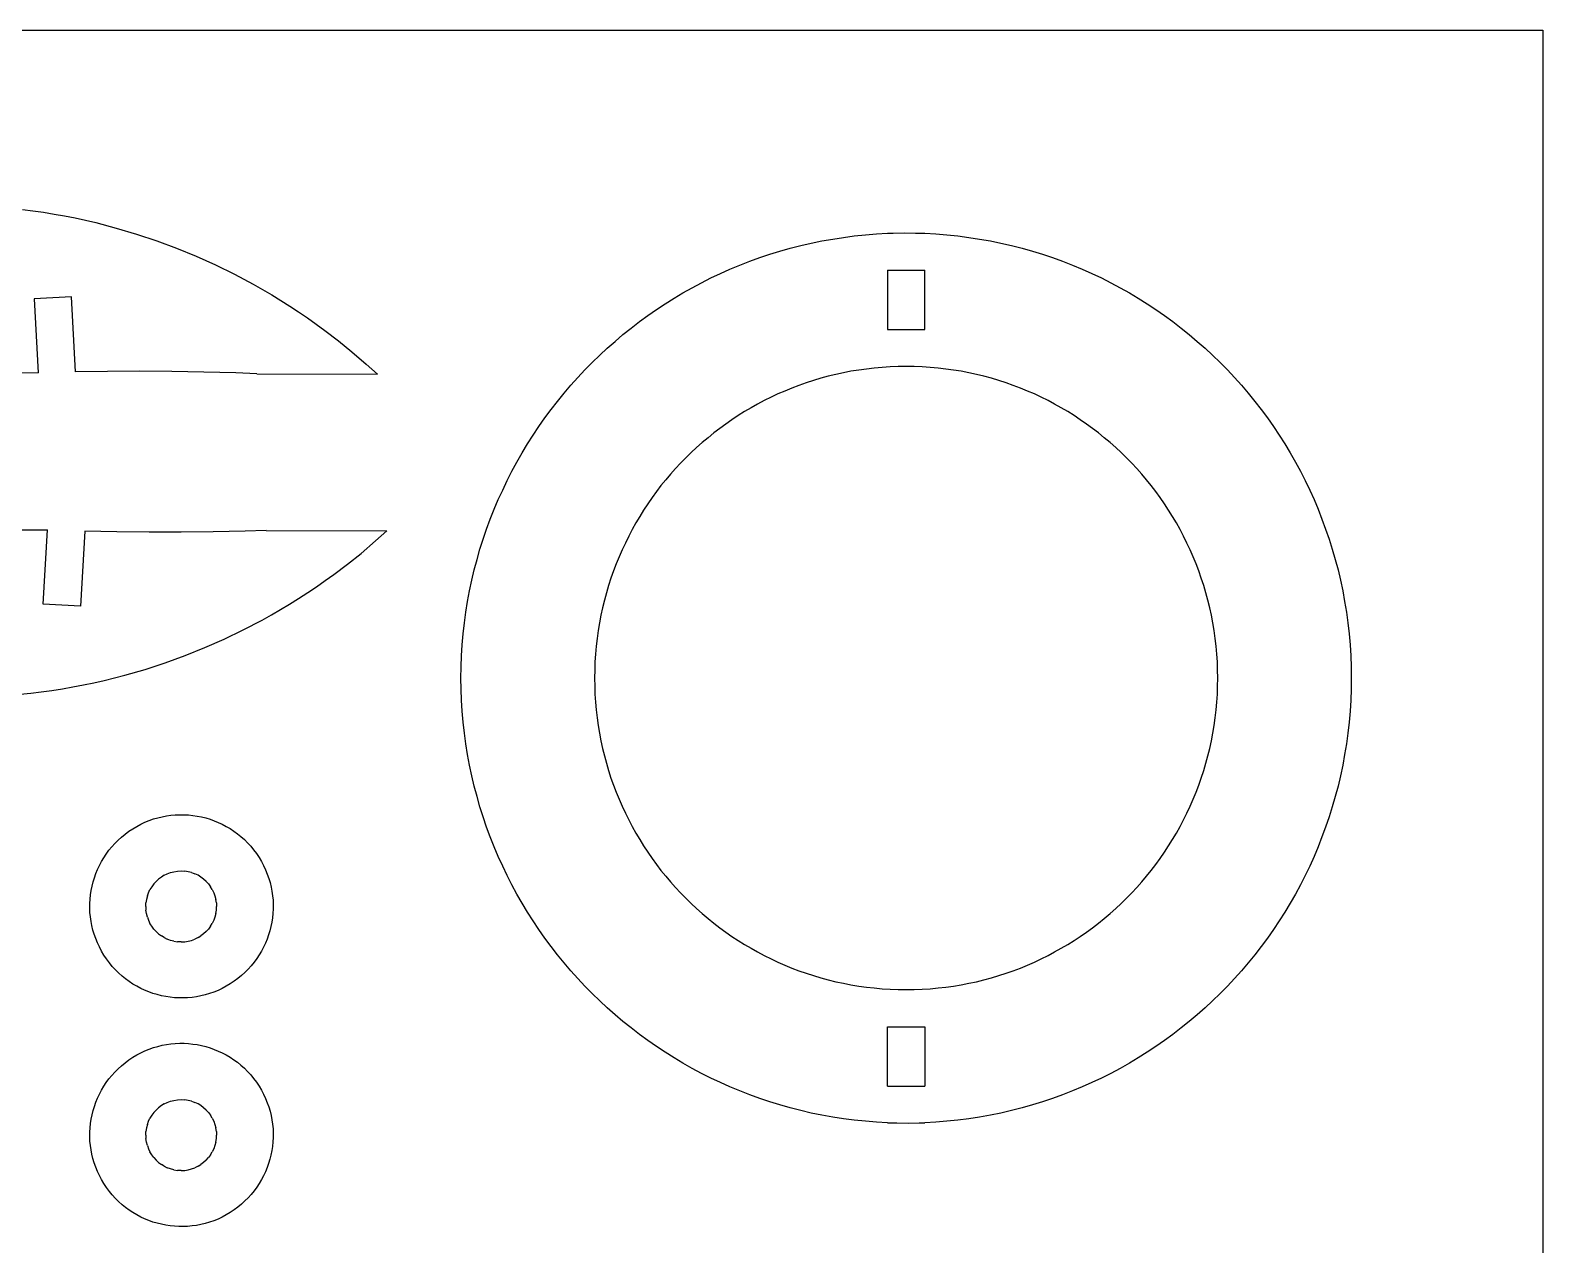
# Model space of a CAD drawing. Extents: x -322 to 322, y -250 to 250.
# Drawn here: x 195.1 to 322.5, y 147.2 to 249.5 of the extents above; entities that cross this region are included whole.
import ezdxf

# ---------------------------------------------------------------- set-up
doc = ezdxf.new("R2010")
doc.units = 0
doc.header["$MEASUREMENT"] = 0
doc.layers.get('0').update_dxf_attribs({"linetype": 'CONTINUOUS'})

msp = doc.modelspace()

# ---------------------------------------------------------------- linework, layer by layer
for p, q in [((-322.5, 249.5), (322.5, 249.5)), ((322.5, 249.5), (322.5, -249.5)), ((194.48, 234.41), (195.37, 234.3)), ((195.37, 234.3), (196.26, 234.17)), ((196.26, 234.17), (197.15, 234.02)), ((197.15, 234.02), (198.03, 233.86)), ((198.03, 233.86), (198.91, 233.69)), ((198.91, 233.69), (199.78, 233.5)), ((199.78, 233.5), (200.65, 233.3)), ((200.65, 233.3), (202.38, 232.84)), ((202.38, 232.84), (204.09, 232.34)), ((204.09, 232.34), (205.79, 231.77)), ((261.8, 231.76), (262.71, 231.92)), ((262.71, 231.92), (263.62, 232.06)), ((263.62, 232.06), (264.53, 232.18)), ((264.53, 232.18), (265.46, 232.27)), ((265.46, 232.27), (266.39, 232.35)), ((266.39, 232.35), (267.33, 232.4)), ((267.33, 232.4), (267.79, 232.41)), ((267.79, 232.41), (268.73, 232.43)), ((268.73, 232.43), (269.67, 232.41)), ((269.67, 232.41), (270.46, 232.4)), ((270.46, 232.4), (271.4, 232.35)), ((271.4, 232.35), (272.33, 232.27)), ((272.33, 232.27), (273.26, 232.18)), ((273.26, 232.18), (274.17, 232.06)), ((274.17, 232.06), (275.08, 231.92)), ((275.08, 231.92), (275.99, 231.76)), ((205.79, 231.77), (207.46, 231.15)), ((207.46, 231.15), (209.11, 230.47)), ((256.56, 230.35), (257.41, 230.64)), ((257.41, 230.64), (258.27, 230.9)), ((258.27, 230.9), (259.14, 231.15)), ((259.14, 231.15), (260.02, 231.37)), ((260.02, 231.37), (260.91, 231.57)), ((260.91, 231.57), (261.8, 231.76)), ((275.99, 231.76), (276.88, 231.57)), ((276.88, 231.57), (277.77, 231.37)), ((277.77, 231.37), (278.65, 231.15)), ((278.65, 231.15), (279.52, 230.9)), ((279.52, 230.9), (280.38, 230.64)), ((280.38, 230.64), (281.23, 230.35)), ((209.11, 230.47), (210.74, 229.74)), ((210.74, 229.74), (212.34, 228.95)), ((253.25, 229.02), (254.06, 229.38)), ((254.06, 229.38), (254.88, 229.72)), ((254.88, 229.72), (255.72, 230.05)), ((255.72, 230.05), (256.56, 230.35)), ((267.33, 229.3), (270.46, 229.3)), ((267.33, 229.3), (267.33, 224.31)), ((270.46, 224.31), (270.46, 229.3)), ((281.23, 230.35), (282.07, 230.05)), ((282.07, 230.05), (282.91, 229.72)), ((282.91, 229.72), (283.73, 229.38)), ((283.73, 229.38), (284.54, 229.02)), ((212.34, 228.95), (213.92, 228.11)), ((213.92, 228.11), (214.7, 227.67)), ((250.87, 227.82), (251.65, 228.24)), ((251.65, 228.24), (252.45, 228.64)), ((252.45, 228.64), (253.25, 229.02)), ((284.54, 229.02), (285.34, 228.64)), ((285.34, 228.64), (286.14, 228.24)), ((286.14, 228.24), (286.92, 227.82)), ((198.62, 227.06), (195.48, 226.89)), ((195.48, 226.89), (195.81, 220.66)), ((198.94, 220.74), (198.62, 227.06)), ((214.7, 227.67), (215.47, 227.22)), ((215.47, 227.22), (216.23, 226.75)), ((216.23, 226.75), (216.99, 226.27)), ((248.6, 226.46), (249.35, 226.93)), ((249.35, 226.93), (250.1, 227.39)), ((250.1, 227.39), (250.87, 227.82)), ((286.92, 227.82), (287.69, 227.39)), ((287.69, 227.39), (288.44, 226.93)), ((288.44, 226.93), (289.19, 226.46)), ((216.99, 226.27), (217.74, 225.78)), ((217.74, 225.78), (218.48, 225.27)), ((246.43, 224.96), (247.14, 225.48)), ((247.14, 225.48), (247.87, 225.98)), ((247.87, 225.98), (248.6, 226.46)), ((289.19, 226.46), (289.93, 225.98)), ((289.93, 225.98), (290.65, 225.48)), ((290.65, 225.48), (291.36, 224.96)), ((218.48, 225.27), (219.21, 224.76)), ((219.21, 224.76), (219.94, 224.22)), ((219.94, 224.22), (221.09, 223.35)), ((245.05, 223.87), (245.74, 224.42)), ((245.74, 224.42), (246.43, 224.96)), ((267.33, 224.31), (270.46, 224.31)), ((291.36, 224.96), (292.05, 224.42)), ((292.05, 224.42), (292.74, 223.87)), ((221.09, 223.35), (222.21, 222.43)), ((243.73, 222.72), (244.38, 223.3)), ((244.38, 223.3), (245.05, 223.87)), ((292.74, 223.87), (293.41, 223.3)), ((293.41, 223.3), (294.06, 222.72)), ((222.21, 222.43), (223.42, 221.39)), ((242.46, 221.52), (243.09, 222.13)), ((243.09, 222.13), (243.73, 222.72)), ((294.06, 222.72), (294.7, 222.13)), ((294.7, 222.13), (295.33, 221.52)), ((181.34, 220.72), (195.81, 220.66)), ((201.64, 220.77), (198.94, 220.74)), ((204.35, 220.78), (201.64, 220.77)), ((207.05, 220.76), (204.35, 220.78)), ((209.75, 220.72), (207.05, 220.76)), ((212.45, 220.64), (209.75, 220.72)), ((214.22, 220.57), (212.45, 220.64)), ((214.22, 220.57), (224.37, 220.53)), ((223.42, 221.39), (224.37, 220.53)), ((241.24, 220.25), (241.84, 220.89)), ((241.84, 220.89), (242.46, 221.52)), ((262.34, 220.36), (261.71, 220.19)), ((262.97, 220.51), (262.34, 220.36)), ((263.61, 220.65), (262.97, 220.51)), ((264.25, 220.78), (263.61, 220.65)), ((264.9, 220.88), (264.25, 220.78)), ((265.55, 220.97), (264.9, 220.88)), ((266.21, 221.05), (265.55, 220.97)), ((266.88, 221.11), (266.21, 221.05)), ((267.55, 221.15), (266.88, 221.11)), ((268.22, 221.18), (267.55, 221.15)), ((268.9, 221.19), (268.22, 221.18)), ((269.57, 221.18), (268.9, 221.19)), ((270.25, 221.15), (269.57, 221.18)), ((270.91, 221.11), (270.25, 221.15)), ((271.58, 221.05), (270.91, 221.11)), ((272.24, 220.97), (271.58, 221.05)), ((272.89, 220.88), (272.24, 220.97)), ((273.54, 220.78), (272.89, 220.88)), ((274.18, 220.65), (273.54, 220.78)), ((274.82, 220.51), (274.18, 220.65)), ((275.45, 220.36), (274.82, 220.51)), ((276.08, 220.19), (275.45, 220.36)), ((295.33, 221.52), (295.95, 220.89)), ((295.95, 220.89), (296.55, 220.25)), ((240.09, 218.93), (240.66, 219.6)), ((240.66, 219.6), (241.24, 220.25)), ((258.68, 219.12), (258.1, 218.87)), ((259.28, 219.37), (258.68, 219.12)), ((259.87, 219.59), (259.28, 219.37)), ((260.48, 219.81), (259.87, 219.59)), ((261.09, 220.01), (260.48, 219.81)), ((261.71, 220.19), (261.09, 220.01)), ((276.7, 220.01), (276.08, 220.19)), ((277.31, 219.81), (276.7, 220.01)), ((277.92, 219.59), (277.31, 219.81)), ((278.52, 219.37), (277.92, 219.59)), ((279.11, 219.12), (278.52, 219.37)), ((279.69, 218.87), (279.11, 219.12)), ((296.55, 220.25), (297.13, 219.6)), ((297.13, 219.6), (297.7, 218.93)), ((239, 217.56), (239.54, 218.25)), ((239.54, 218.25), (240.09, 218.93)), ((256.39, 218.02), (255.84, 217.71)), ((256.95, 218.31), (256.39, 218.02)), ((257.52, 218.6), (256.95, 218.31)), ((258.1, 218.87), (257.52, 218.6)), ((280.27, 218.6), (279.69, 218.87)), ((280.84, 218.31), (280.27, 218.6)), ((281.4, 218.02), (280.84, 218.31)), ((281.95, 217.71), (281.4, 218.02)), ((297.7, 218.93), (298.25, 218.25)), ((298.25, 218.25), (298.79, 217.56)), ((237.97, 216.13), (238.48, 216.85)), ((238.48, 216.85), (239, 217.56)), ((254.23, 216.7), (253.71, 216.34)), ((254.75, 217.05), (254.23, 216.7)), ((255.29, 217.39), (254.75, 217.05)), ((255.84, 217.71), (255.29, 217.39)), ((282.5, 217.39), (281.95, 217.71)), ((283.04, 217.05), (282.5, 217.39)), ((283.56, 216.7), (283.04, 217.05)), ((284.08, 216.34), (283.56, 216.7)), ((298.79, 217.56), (299.31, 216.85)), ((299.31, 216.85), (299.82, 216.13)), ((237.01, 214.66), (237.49, 215.4)), ((237.49, 215.4), (237.97, 216.13)), ((252.7, 215.59), (252.21, 215.19)), ((253.2, 215.97), (252.7, 215.59)), ((253.71, 216.34), (253.2, 215.97)), ((284.59, 215.97), (284.08, 216.34)), ((285.09, 215.59), (284.59, 215.97)), ((285.58, 215.19), (285.09, 215.59)), ((299.82, 216.13), (300.31, 215.4)), ((300.31, 215.4), (300.78, 214.66)), ((236.56, 213.91), (237.01, 214.66)), ((251.25, 214.37), (250.79, 213.94)), ((251.73, 214.79), (251.25, 214.37)), ((252.21, 215.19), (251.73, 214.79)), ((286.06, 214.79), (285.58, 215.19)), ((286.54, 214.37), (286.06, 214.79)), ((287, 213.94), (286.54, 214.37)), ((300.78, 214.66), (301.23, 213.91)), ((235.7, 212.37), (236.12, 213.14)), ((236.12, 213.14), (236.56, 213.91)), ((249.9, 213.05), (249.47, 212.59)), ((250.34, 213.5), (249.9, 213.05)), ((250.79, 213.94), (250.34, 213.5)), ((287.45, 213.5), (287, 213.94)), ((287.89, 213.05), (287.45, 213.5)), ((288.32, 212.59), (287.89, 213.05)), ((301.23, 213.91), (301.67, 213.14)), ((301.67, 213.14), (302.09, 212.37)), ((234.92, 210.78), (235.3, 211.58)), ((235.3, 211.58), (235.7, 212.37)), ((248.65, 211.64), (248.25, 211.15)), ((249.06, 212.12), (248.65, 211.64)), ((249.47, 212.59), (249.06, 212.12)), ((288.73, 212.12), (288.32, 212.59)), ((289.14, 211.64), (288.73, 212.12)), ((289.54, 211.15), (289.14, 211.64)), ((302.09, 212.37), (302.49, 211.58)), ((302.49, 211.58), (302.88, 210.78)), ((234.55, 209.97), (234.92, 210.78)), ((247.87, 210.65), (247.5, 210.14)), ((248.25, 211.15), (247.87, 210.65)), ((289.92, 210.65), (289.54, 211.15)), ((290.29, 210.14), (289.92, 210.65)), ((302.88, 210.78), (303.24, 209.97)), ((233.88, 208.33), (234.2, 209.16)), ((234.2, 209.16), (234.55, 209.97)), ((246.79, 209.09), (246.46, 208.55)), ((247.14, 209.62), (246.79, 209.09)), ((247.5, 210.14), (247.14, 209.62)), ((290.65, 209.62), (290.29, 210.14)), ((291, 209.09), (290.65, 209.62)), ((291.33, 208.55), (291, 209.09)), ((303.24, 209.97), (303.59, 209.16)), ((303.59, 209.16), (303.91, 208.33)), ((233.57, 207.49), (233.88, 208.33)), ((246.13, 208.01), (245.83, 207.45)), ((246.46, 208.55), (246.13, 208.01)), ((291.66, 208.01), (291.33, 208.55)), ((291.96, 207.45), (291.66, 208.01)), ((303.91, 208.33), (304.22, 207.49)), ((182.13, 207.46), (196.6, 207.42)), ((196.24, 201.18), (196.6, 207.42)), ((199.74, 207.32), (199.37, 201)), ((202.44, 207.26), (199.74, 207.32)), ((205.14, 207.23), (202.44, 207.26)), ((207.84, 207.23), (205.14, 207.23)), ((210.54, 207.26), (207.84, 207.23)), ((213.24, 207.32), (210.54, 207.26)), ((215.01, 207.37), (213.24, 207.32)), ((215.01, 207.37), (225.16, 207.35)), ((222.99, 205.45), (224.21, 206.49)), ((224.21, 206.49), (225.16, 207.35)), ((233.01, 205.79), (233.28, 206.65)), ((233.28, 206.65), (233.57, 207.49)), ((245.53, 206.89), (245.25, 206.32)), ((245.83, 207.45), (245.53, 206.89)), ((292.26, 206.89), (291.96, 207.45)), ((292.54, 206.32), (292.26, 206.89)), ((304.22, 207.49), (304.51, 206.65)), ((304.51, 206.65), (304.78, 205.79)), ((221.86, 204.55), (222.99, 205.45)), ((232.76, 204.93), (233.01, 205.79)), ((244.72, 205.16), (244.48, 204.57)), ((244.98, 205.75), (244.72, 205.16)), ((245.25, 206.32), (244.98, 205.75)), ((292.81, 205.75), (292.54, 206.32)), ((293.07, 205.16), (292.81, 205.75)), ((293.31, 204.57), (293.07, 205.16)), ((304.78, 205.79), (305.03, 204.93)), ((220.71, 203.68), (221.86, 204.55)), ((232.32, 203.18), (232.53, 204.06)), ((232.53, 204.06), (232.76, 204.93)), ((244.25, 203.97), (244.04, 203.36)), ((244.48, 204.57), (244.25, 203.97)), ((293.54, 203.97), (293.31, 204.57)), ((293.75, 203.36), (293.54, 203.97)), ((305.03, 204.93), (305.26, 204.06)), ((305.26, 204.06), (305.47, 203.18)), ((218.5, 202.14), (219.24, 202.64)), ((219.24, 202.64), (219.98, 203.15)), ((219.98, 203.15), (220.71, 203.68)), ((232.13, 202.29), (232.32, 203.18)), ((243.84, 202.75), (243.65, 202.13)), ((244.04, 203.36), (243.84, 202.75)), ((293.95, 202.75), (293.75, 203.36)), ((294.14, 202.13), (293.95, 202.75)), ((305.47, 203.18), (305.66, 202.29)), ((216.98, 201.18), (217.74, 201.65)), ((217.74, 201.65), (218.5, 202.14)), ((231.82, 200.49), (231.97, 201.4)), ((231.97, 201.4), (232.13, 202.29)), ((243.48, 201.51), (243.33, 200.87)), ((243.65, 202.13), (243.48, 201.51)), ((294.31, 201.51), (294.14, 202.13)), ((294.46, 200.87), (294.31, 201.51)), ((305.66, 202.29), (305.82, 201.4)), ((305.82, 201.4), (305.97, 200.49)), ((199.37, 201), (196.24, 201.18)), ((214.66, 199.83), (215.44, 200.27)), ((215.44, 200.27), (216.22, 200.72)), ((216.22, 200.72), (216.98, 201.18)), ((231.7, 199.59), (231.82, 200.49)), ((243.19, 200.24), (243.07, 199.59)), ((243.33, 200.87), (243.19, 200.24)), ((294.6, 200.24), (294.46, 200.87)), ((294.72, 199.59), (294.6, 200.24)), ((305.97, 200.49), (306.09, 199.59)), ((211.47, 198.23), (213.08, 199)), ((213.08, 199), (214.66, 199.83)), ((231.6, 198.67), (231.7, 199.59)), ((242.96, 198.94), (242.87, 198.29)), ((243.07, 199.59), (242.96, 198.94)), ((294.83, 198.94), (294.72, 199.59)), ((294.92, 198.29), (294.83, 198.94)), ((306.09, 199.59), (306.19, 198.67)), ((208.18, 196.84), (209.84, 197.51)), ((209.84, 197.51), (211.47, 198.23)), ((231.46, 196.82), (231.52, 197.75)), ((231.52, 197.75), (231.6, 198.67)), ((242.79, 197.63), (242.74, 196.97)), ((242.87, 198.29), (242.79, 197.63)), ((295, 197.63), (294.92, 198.29)), ((295.06, 196.97), (295, 197.63)), ((306.19, 198.67), (306.27, 197.75)), ((306.27, 197.75), (306.33, 196.82)), ((204.81, 195.68), (206.5, 196.23)), ((206.5, 196.23), (208.18, 196.84)), ((231.43, 195.89), (231.46, 196.82)), ((242.69, 196.3), (242.67, 195.63)), ((242.74, 196.97), (242.69, 196.3)), ((295.1, 196.3), (295.06, 196.97)), ((295.12, 195.63), (295.1, 196.3)), ((306.33, 196.82), (306.36, 195.89)), ((201.36, 194.75), (203.09, 195.19)), ((203.09, 195.19), (204.81, 195.68)), ((231.41, 194.95), (231.43, 195.89)), ((231.43, 194.01), (231.41, 194.95)), ((242.67, 195.63), (242.66, 194.95)), ((242.66, 194.95), (242.67, 194.27)), ((295.13, 194.95), (295.12, 195.63)), ((295.12, 194.27), (295.13, 194.95)), ((306.36, 195.89), (306.38, 194.95)), ((306.38, 194.95), (306.36, 194.01)), ((194.28, 193.58), (195.18, 193.67)), ((195.18, 193.67), (196.07, 193.78)), ((196.07, 193.78), (196.96, 193.9)), ((196.96, 193.9), (197.85, 194.04)), ((197.85, 194.04), (198.73, 194.2)), ((198.73, 194.2), (199.61, 194.37)), ((199.61, 194.37), (200.49, 194.55)), ((200.49, 194.55), (201.36, 194.75)), ((231.46, 193.08), (231.43, 194.01)), ((242.67, 194.27), (242.69, 193.6)), ((242.69, 193.6), (242.74, 192.93)), ((295.06, 192.93), (295.1, 193.6)), ((295.1, 193.6), (295.12, 194.27)), ((306.36, 194.01), (306.33, 193.08)), ((231.52, 192.15), (231.46, 193.08)), ((242.74, 192.93), (242.79, 192.27)), ((295, 192.27), (295.06, 192.93)), ((306.33, 193.08), (306.27, 192.15)), ((231.6, 191.23), (231.52, 192.15)), ((231.7, 190.31), (231.6, 191.23)), ((242.79, 192.27), (242.87, 191.61)), ((242.87, 191.61), (242.96, 190.95)), ((294.83, 190.95), (294.92, 191.61)), ((294.92, 191.61), (295, 192.27)), ((306.19, 191.23), (306.09, 190.31)), ((306.27, 192.15), (306.19, 191.23)), ((231.82, 189.4), (231.7, 190.31)), ((242.96, 190.95), (243.07, 190.3)), ((243.07, 190.3), (243.19, 189.66)), ((294.6, 189.66), (294.72, 190.3)), ((294.72, 190.3), (294.83, 190.95)), ((306.09, 190.31), (305.97, 189.4)), ((231.97, 188.5), (231.82, 189.4)), ((232.13, 187.61), (231.97, 188.5)), ((243.19, 189.66), (243.33, 189.02)), ((243.33, 189.02), (243.48, 188.39)), ((294.31, 188.39), (294.46, 189.02)), ((294.46, 189.02), (294.6, 189.66)), ((305.82, 188.5), (305.66, 187.61)), ((305.97, 189.4), (305.82, 188.5)), ((232.32, 186.72), (232.13, 187.61)), ((243.48, 188.39), (243.65, 187.77)), ((243.65, 187.77), (243.84, 187.15)), ((293.95, 187.15), (294.14, 187.77)), ((294.14, 187.77), (294.31, 188.39)), ((305.66, 187.61), (305.47, 186.72)), ((232.53, 185.84), (232.32, 186.72)), ((243.84, 187.15), (244.04, 186.53)), ((244.04, 186.53), (244.25, 185.93)), ((293.54, 185.93), (293.75, 186.53)), ((293.75, 186.53), (293.95, 187.15)), ((305.47, 186.72), (305.26, 185.84)), ((232.76, 184.97), (232.53, 185.84)), ((233.01, 184.1), (232.76, 184.97)), ((244.25, 185.93), (244.48, 185.33)), ((244.48, 185.33), (244.72, 184.74)), ((244.72, 184.74), (244.98, 184.15)), ((292.81, 184.15), (293.07, 184.74)), ((293.07, 184.74), (293.31, 185.33)), ((293.31, 185.33), (293.54, 185.93)), ((305.03, 184.97), (304.78, 184.1)), ((305.26, 185.84), (305.03, 184.97)), ((206.98, 183.39), (207.35, 183.43)), ((207.35, 183.43), (207.73, 183.44)), ((207.73, 183.44), (208.1, 183.44)), ((208.1, 183.44), (208.47, 183.42)), ((208.47, 183.42), (208.84, 183.38)), ((233.28, 183.25), (233.01, 184.1)), ((244.98, 184.15), (245.25, 183.57)), ((245.25, 183.57), (245.53, 183)), ((292.26, 183), (292.54, 183.57)), ((292.54, 183.57), (292.81, 184.15)), ((304.78, 184.1), (304.51, 183.25)), ((203.44, 182.04), (203.77, 182.26)), ((203.77, 182.26), (204.11, 182.46)), ((204.11, 182.46), (204.45, 182.64)), ((204.45, 182.64), (204.8, 182.81)), ((204.8, 182.81), (205.16, 182.95)), ((205.16, 182.95), (205.52, 183.08)), ((205.52, 183.08), (205.88, 183.18)), ((205.88, 183.18), (206.24, 183.27)), ((206.24, 183.27), (206.61, 183.34)), ((206.61, 183.34), (206.98, 183.39)), ((208.84, 183.38), (209.2, 183.33)), ((209.2, 183.33), (209.57, 183.26)), ((209.57, 183.26), (209.93, 183.17)), ((209.93, 183.17), (210.28, 183.06)), ((210.28, 183.06), (210.63, 182.93)), ((210.63, 182.93), (210.97, 182.79)), ((210.97, 182.79), (211.31, 182.64)), ((211.31, 182.64), (211.64, 182.46)), ((211.64, 182.46), (211.97, 182.27)), ((211.97, 182.27), (212.28, 182.06)), ((233.57, 182.4), (233.28, 183.25)), ((233.88, 181.57), (233.57, 182.4)), ((245.53, 183), (245.83, 182.44)), ((245.83, 182.44), (246.13, 181.89)), ((291.66, 181.89), (291.96, 182.44)), ((291.96, 182.44), (292.26, 183)), ((304.22, 182.4), (303.91, 181.57)), ((304.51, 183.25), (304.22, 182.4)), ((202, 180.73), (202.26, 181.02)), ((202.26, 181.02), (202.53, 181.29)), ((202.53, 181.29), (202.82, 181.55)), ((202.82, 181.55), (203.12, 181.8)), ((203.12, 181.8), (203.44, 182.04)), ((212.28, 182.06), (212.59, 181.84)), ((212.59, 181.84), (212.88, 181.6)), ((212.88, 181.6), (213.17, 181.34)), ((213.17, 181.34), (213.44, 181.07)), ((213.44, 181.07), (213.7, 180.78)), ((234.2, 180.74), (233.88, 181.57)), ((246.13, 181.89), (246.46, 181.34)), ((246.46, 181.34), (246.79, 180.81)), ((291, 180.81), (291.33, 181.34)), ((291.33, 181.34), (291.66, 181.89)), ((303.91, 181.57), (303.59, 180.74)), ((201.14, 179.49), (201.33, 179.82)), ((201.33, 179.82), (201.54, 180.13)), ((201.54, 180.13), (201.76, 180.44)), ((201.76, 180.44), (202, 180.73)), ((213.7, 180.78), (213.95, 180.48)), ((213.95, 180.48), (214.19, 180.16)), ((214.19, 180.16), (214.41, 179.83)), ((214.41, 179.83), (214.61, 179.49)), ((234.55, 179.92), (234.2, 180.74)), ((234.92, 179.11), (234.55, 179.92)), ((246.79, 180.81), (247.14, 180.28)), ((247.14, 180.28), (247.5, 179.76)), ((247.5, 179.76), (247.87, 179.25)), ((289.92, 179.25), (290.29, 179.76)), ((290.29, 179.76), (290.65, 180.28)), ((290.65, 180.28), (291, 180.81)), ((303.24, 179.92), (302.88, 179.11)), ((303.59, 180.74), (303.24, 179.92)), ((200.54, 178.13), (200.66, 178.48)), ((200.66, 178.48), (200.81, 178.83)), ((200.81, 178.83), (200.96, 179.16)), ((200.96, 179.16), (201.14, 179.49)), ((206.42, 178.34), (206.18, 178.19)), ((206.42, 178.34), (206.68, 178.46)), ((206.68, 178.46), (206.96, 178.56)), ((206.96, 178.56), (207.24, 178.63)), ((207.24, 178.63), (207.54, 178.68)), ((207.54, 178.68), (207.84, 178.7)), ((207.84, 178.7), (208.15, 178.68)), ((208.45, 178.63), (208.15, 178.68)), ((208.73, 178.56), (208.45, 178.63)), ((208.73, 178.56), (209.01, 178.46)), ((209.27, 178.34), (209.01, 178.46)), ((209.51, 178.19), (209.27, 178.34)), ((214.61, 179.49), (214.79, 179.15)), ((214.79, 179.15), (214.96, 178.8)), ((214.96, 178.8), (215.1, 178.44)), ((215.1, 178.44), (215.22, 178.08)), ((235.3, 178.32), (234.92, 179.11)), ((235.7, 177.53), (235.3, 178.32)), ((247.87, 179.25), (248.25, 178.75)), ((248.25, 178.75), (248.65, 178.26)), ((289.14, 178.26), (289.54, 178.75)), ((289.54, 178.75), (289.92, 179.25)), ((302.49, 178.32), (302.09, 177.53)), ((302.88, 179.11), (302.49, 178.32)), ((200.22, 176.69), (200.27, 177.05)), ((200.27, 177.05), (200.34, 177.42)), ((200.34, 177.42), (200.43, 177.78)), ((200.43, 177.78), (200.54, 178.13)), ((205.1, 176.87), (205.22, 177.13)), ((205.37, 177.38), (205.22, 177.13)), ((205.54, 177.61), (205.37, 177.38)), ((205.54, 177.61), (205.74, 177.82)), ((205.74, 177.82), (205.95, 178.01)), ((206.18, 178.19), (205.95, 178.01)), ((209.74, 178.01), (209.51, 178.19)), ((209.95, 177.82), (209.74, 178.01)), ((210.15, 177.61), (209.95, 177.82)), ((210.15, 177.61), (210.32, 177.38)), ((210.47, 177.13), (210.32, 177.38)), ((210.47, 177.13), (210.59, 176.87)), ((215.22, 178.08), (215.33, 177.72)), ((215.33, 177.72), (215.42, 177.35)), ((215.42, 177.35), (215.49, 176.99)), ((236.12, 176.75), (235.7, 177.53)), ((248.65, 178.26), (249.06, 177.78)), ((249.06, 177.78), (249.47, 177.31)), ((249.47, 177.31), (249.9, 176.85)), ((287.89, 176.85), (288.32, 177.31)), ((288.32, 177.31), (288.73, 177.78)), ((288.73, 177.78), (289.14, 178.26)), ((302.09, 177.53), (301.67, 176.75)), ((200.16, 175.95), (200.18, 176.32)), ((200.16, 175.58), (200.16, 175.95)), ((200.18, 176.32), (200.22, 176.69)), ((204.86, 175.71), (204.88, 176.02)), ((204.92, 176.31), (204.88, 176.02)), ((205, 176.6), (204.92, 176.31)), ((205, 176.6), (205.1, 176.87)), ((210.59, 176.87), (210.69, 176.6)), ((210.69, 176.6), (210.77, 176.31)), ((210.81, 176.02), (210.77, 176.31)), ((210.81, 176.02), (210.83, 175.71)), ((215.49, 176.99), (215.54, 176.62)), ((215.54, 176.62), (215.58, 176.24)), ((215.58, 176.24), (215.59, 175.87)), ((215.59, 175.87), (215.59, 175.5)), ((236.56, 175.99), (236.12, 176.75)), ((237.01, 175.24), (236.56, 175.99)), ((249.9, 176.85), (250.34, 176.4)), ((250.34, 176.4), (250.79, 175.96)), ((250.79, 175.96), (251.25, 175.53)), ((286.54, 175.53), (287, 175.96)), ((287, 175.96), (287.45, 176.4)), ((287.45, 176.4), (287.89, 176.85)), ((301.23, 175.99), (300.78, 175.24)), ((301.67, 176.75), (301.23, 175.99)), ((200.17, 175.21), (200.16, 175.58)), ((200.21, 174.83), (200.17, 175.21)), ((200.26, 174.46), (200.21, 174.83)), ((204.86, 175.71), (204.88, 175.41)), ((204.92, 175.11), (204.88, 175.41)), ((205, 174.82), (204.92, 175.11)), ((205, 174.82), (205.1, 174.55)), ((205.1, 174.55), (205.22, 174.29)), ((210.59, 174.55), (210.47, 174.29)), ((210.69, 174.82), (210.59, 174.55)), ((210.77, 175.11), (210.69, 174.82)), ((210.77, 175.11), (210.81, 175.41)), ((210.81, 175.41), (210.83, 175.71)), ((215.53, 174.76), (215.48, 174.4)), ((215.57, 175.13), (215.53, 174.76)), ((215.59, 175.5), (215.57, 175.13)), ((237.49, 174.49), (237.01, 175.24)), ((237.97, 173.76), (237.49, 174.49)), ((251.25, 175.53), (251.73, 175.11)), ((251.73, 175.11), (252.21, 174.7)), ((252.21, 174.7), (252.7, 174.31)), ((285.09, 174.31), (285.58, 174.7)), ((285.58, 174.7), (286.06, 175.11)), ((286.06, 175.11), (286.54, 175.53)), ((300.31, 174.49), (299.82, 173.76)), ((300.78, 175.24), (300.31, 174.49)), ((200.33, 174.1), (200.26, 174.46)), ((200.42, 173.73), (200.33, 174.1)), ((200.52, 173.37), (200.42, 173.73)), ((200.65, 173.01), (200.52, 173.37)), ((205.37, 174.04), (205.22, 174.29)), ((205.54, 173.81), (205.37, 174.04)), ((205.54, 173.81), (205.74, 173.6)), ((205.74, 173.6), (205.95, 173.41)), ((205.95, 173.41), (206.18, 173.24)), ((206.42, 173.09), (206.18, 173.24)), ((209.27, 173.09), (209.51, 173.24)), ((209.74, 173.41), (209.51, 173.24)), ((209.95, 173.6), (209.74, 173.41)), ((209.95, 173.6), (210.15, 173.81)), ((210.32, 174.04), (210.15, 173.81)), ((210.32, 174.04), (210.47, 174.29)), ((215.21, 173.32), (215.08, 172.97)), ((215.31, 173.67), (215.21, 173.32)), ((215.4, 174.03), (215.31, 173.67)), ((215.48, 174.4), (215.4, 174.03)), ((238.48, 173.04), (237.97, 173.76)), ((252.7, 174.31), (253.2, 173.92)), ((253.2, 173.92), (253.71, 173.55)), ((253.71, 173.55), (254.23, 173.19)), ((283.56, 173.19), (284.08, 173.55)), ((284.08, 173.55), (284.59, 173.92)), ((284.59, 173.92), (285.09, 174.31)), ((299.82, 173.76), (299.31, 173.04)), ((200.79, 172.65), (200.65, 173.01)), ((200.96, 172.3), (200.79, 172.65)), ((201.14, 171.96), (200.96, 172.3)), ((201.34, 171.62), (201.14, 171.96)), ((206.42, 173.09), (206.68, 172.96)), ((206.96, 172.86), (206.68, 172.96)), ((207.24, 172.79), (206.96, 172.86)), ((207.24, 172.79), (207.54, 172.74)), ((207.84, 172.73), (207.54, 172.74)), ((207.84, 172.73), (208.15, 172.74)), ((208.15, 172.74), (208.45, 172.79)), ((208.45, 172.79), (208.73, 172.86)), ((208.73, 172.86), (209.01, 172.96)), ((209.27, 173.09), (209.01, 172.96)), ((214.61, 171.96), (214.42, 171.63)), ((214.79, 172.29), (214.61, 171.96)), ((214.94, 172.62), (214.79, 172.29)), ((215.08, 172.97), (214.94, 172.62)), ((239, 172.34), (238.48, 173.04)), ((239.54, 171.65), (239, 172.34)), ((254.23, 173.19), (254.75, 172.85)), ((254.75, 172.85), (255.29, 172.51)), ((255.29, 172.51), (255.84, 172.19)), ((255.84, 172.19), (256.39, 171.88)), ((281.4, 171.88), (281.95, 172.19)), ((281.95, 172.19), (282.5, 172.51)), ((282.5, 172.51), (283.04, 172.85)), ((283.04, 172.85), (283.56, 173.19)), ((298.79, 172.34), (298.25, 171.65)), ((299.31, 173.04), (298.79, 172.34)), ((201.56, 171.29), (201.34, 171.62)), ((201.8, 170.97), (201.56, 171.29)), ((202.05, 170.67), (201.8, 170.97)), ((202.31, 170.38), (202.05, 170.67)), ((213.75, 170.72), (213.49, 170.43)), ((213.99, 171.01), (213.75, 170.72)), ((214.21, 171.32), (213.99, 171.01)), ((214.42, 171.63), (214.21, 171.32)), ((240.09, 170.97), (239.54, 171.65)), ((240.66, 170.3), (240.09, 170.97)), ((256.39, 171.88), (256.95, 171.58)), ((256.95, 171.58), (257.52, 171.3)), ((257.52, 171.3), (258.1, 171.03)), ((258.1, 171.03), (258.68, 170.77)), ((258.68, 170.77), (259.28, 170.53)), ((278.52, 170.53), (279.11, 170.77)), ((279.11, 170.77), (279.69, 171.03)), ((279.69, 171.03), (280.27, 171.3)), ((280.27, 171.3), (280.84, 171.58)), ((280.84, 171.58), (281.4, 171.88)), ((297.7, 170.97), (297.13, 170.3)), ((298.25, 171.65), (297.7, 170.97)), ((202.58, 170.11), (202.31, 170.38)), ((202.87, 169.85), (202.58, 170.11)), ((203.16, 169.61), (202.87, 169.85)), ((203.47, 169.39), (203.16, 169.61)), ((212.31, 169.41), (211.98, 169.19)), ((212.63, 169.65), (212.31, 169.41)), ((212.93, 169.9), (212.63, 169.65)), ((213.22, 170.16), (212.93, 169.9)), ((213.49, 170.43), (213.22, 170.16)), ((241.24, 169.65), (240.66, 170.3)), ((241.84, 169.01), (241.24, 169.65)), ((259.28, 170.53), (259.87, 170.3)), ((259.87, 170.3), (260.48, 170.09)), ((260.48, 170.09), (261.09, 169.89)), ((261.09, 169.89), (261.71, 169.71)), ((261.71, 169.71), (262.34, 169.54)), ((262.34, 169.54), (262.97, 169.38)), ((274.82, 169.38), (275.45, 169.54)), ((275.45, 169.54), (276.08, 169.71)), ((276.08, 169.71), (276.7, 169.89)), ((276.7, 169.89), (277.31, 170.09)), ((277.31, 170.09), (277.92, 170.3)), ((277.92, 170.3), (278.52, 170.53)), ((296.55, 169.65), (295.95, 169.01)), ((297.13, 170.3), (296.55, 169.65)), ((203.78, 169.18), (203.47, 169.39)), ((204.11, 168.99), (203.78, 169.18)), ((204.44, 168.81), (204.11, 168.99)), ((204.77, 168.66), (204.44, 168.81)), ((205.12, 168.52), (204.77, 168.66)), ((205.47, 168.39), (205.12, 168.52)), ((205.82, 168.29), (205.47, 168.39)), ((206.18, 168.2), (205.82, 168.29)), ((206.55, 168.12), (206.18, 168.2)), ((206.91, 168.07), (206.55, 168.12)), ((209.5, 168.18), (209.14, 168.11)), ((209.87, 168.27), (209.5, 168.18)), ((210.23, 168.37), (209.87, 168.27)), ((210.59, 168.5), (210.23, 168.37)), ((210.95, 168.64), (210.59, 168.5)), ((211.3, 168.81), (210.95, 168.64)), ((211.64, 168.99), (211.3, 168.81)), ((211.98, 169.19), (211.64, 168.99)), ((242.46, 168.38), (241.84, 169.01)), ((243.09, 167.77), (242.46, 168.38)), ((262.97, 169.38), (263.61, 169.25)), ((263.61, 169.25), (264.25, 169.12)), ((264.25, 169.12), (264.9, 169.01)), ((264.9, 169.01), (265.55, 168.92)), ((265.55, 168.92), (266.21, 168.85)), ((266.21, 168.85), (266.88, 168.79)), ((266.88, 168.79), (267.55, 168.75)), ((267.55, 168.75), (268.22, 168.72)), ((268.22, 168.72), (268.9, 168.71)), ((268.9, 168.71), (269.57, 168.72)), ((269.57, 168.72), (270.25, 168.75)), ((270.25, 168.75), (270.91, 168.79)), ((270.91, 168.79), (271.58, 168.85)), ((271.58, 168.85), (272.24, 168.92)), ((272.24, 168.92), (272.89, 169.01)), ((272.89, 169.01), (273.54, 169.12)), ((273.54, 169.12), (274.18, 169.25)), ((274.18, 169.25), (274.82, 169.38)), ((295.33, 168.38), (294.7, 167.77)), ((295.95, 169.01), (295.33, 168.38)), ((207.28, 168.03), (206.91, 168.07)), ((207.65, 168.01), (207.28, 168.03)), ((208.02, 168.01), (207.65, 168.01)), ((208.39, 168.02), (208.02, 168.01)), ((208.76, 168.06), (208.39, 168.02)), ((209.14, 168.11), (208.76, 168.06)), ((243.73, 167.17), (243.09, 167.77)), ((244.38, 166.59), (243.73, 167.17)), ((294.06, 167.17), (293.41, 166.59)), ((294.7, 167.77), (294.06, 167.17)), ((245.05, 166.03), (244.38, 166.59)), ((245.74, 165.48), (245.05, 166.03)), ((267.33, 160.59), (267.33, 165.59)), ((267.33, 165.59), (270.46, 165.59)), ((270.46, 165.59), (270.46, 160.59)), ((292.74, 166.03), (292.05, 165.48)), ((293.41, 166.59), (292.74, 166.03)), ((246.43, 164.94), (245.74, 165.48)), ((247.14, 164.42), (246.43, 164.94)), ((247.87, 163.92), (247.14, 164.42)), ((290.65, 164.42), (289.93, 163.92)), ((291.36, 164.94), (290.65, 164.42)), ((292.05, 165.48), (291.36, 164.94)), ((203.77, 163.01), (204.11, 163.21)), ((204.11, 163.21), (204.45, 163.39)), ((204.45, 163.39), (204.8, 163.56)), ((204.8, 163.56), (205.16, 163.7)), ((205.16, 163.7), (205.52, 163.83)), ((205.52, 163.83), (205.88, 163.93)), ((205.88, 163.93), (206.24, 164.02)), ((206.24, 164.02), (206.61, 164.09)), ((206.61, 164.09), (206.98, 164.14)), ((206.98, 164.14), (207.35, 164.18)), ((207.35, 164.18), (207.73, 164.19)), ((207.73, 164.19), (208.1, 164.19)), ((208.1, 164.19), (208.47, 164.17)), ((208.47, 164.17), (208.84, 164.13)), ((208.84, 164.13), (209.2, 164.08)), ((209.2, 164.08), (209.57, 164.01)), ((209.57, 164.01), (209.93, 163.92)), ((209.93, 163.92), (210.28, 163.81)), ((210.28, 163.81), (210.63, 163.68)), ((210.63, 163.68), (210.97, 163.54)), ((210.97, 163.54), (211.31, 163.39)), ((211.31, 163.39), (211.64, 163.21)), ((211.64, 163.21), (211.97, 163.02)), ((248.6, 163.43), (247.87, 163.92)), ((249.35, 162.96), (248.6, 163.43)), ((289.19, 163.43), (288.44, 162.96)), ((289.93, 163.92), (289.19, 163.43)), ((202, 161.48), (202.26, 161.77)), ((202.26, 161.77), (202.53, 162.04)), ((202.53, 162.04), (202.82, 162.3)), ((202.82, 162.3), (203.12, 162.55)), ((203.12, 162.55), (203.44, 162.79)), ((203.44, 162.79), (203.77, 163.01)), ((211.97, 163.02), (212.28, 162.81)), ((212.28, 162.81), (212.59, 162.59)), ((212.59, 162.59), (212.88, 162.35)), ((212.88, 162.35), (213.17, 162.09)), ((213.17, 162.09), (213.44, 161.82)), ((213.44, 161.82), (213.7, 161.53)), ((250.1, 162.51), (249.35, 162.96)), ((250.87, 162.08), (250.1, 162.51)), ((251.65, 161.66), (250.87, 162.08)), ((286.92, 162.08), (286.14, 161.66)), ((287.69, 162.51), (286.92, 162.08)), ((288.44, 162.96), (287.69, 162.51)), ((201.14, 160.24), (201.33, 160.57)), ((201.33, 160.57), (201.54, 160.88)), ((201.54, 160.88), (201.76, 161.19)), ((201.76, 161.19), (202, 161.48)), ((213.7, 161.53), (213.95, 161.23)), ((213.95, 161.23), (214.19, 160.91)), ((214.19, 160.91), (214.41, 160.58)), ((214.41, 160.58), (214.61, 160.24)), ((252.45, 161.26), (251.65, 161.66)), ((253.25, 160.88), (252.45, 161.26)), ((254.06, 160.52), (253.25, 160.88)), ((254.88, 160.18), (254.06, 160.52)), ((267.33, 160.59), (270.46, 160.59)), ((283.73, 160.52), (282.91, 160.18)), ((284.54, 160.88), (283.73, 160.52)), ((285.34, 161.26), (284.54, 160.88)), ((286.14, 161.66), (285.34, 161.26)), ((200.54, 158.88), (200.66, 159.23)), ((200.66, 159.23), (200.81, 159.58)), ((200.81, 159.58), (200.96, 159.91)), ((200.96, 159.91), (201.14, 160.24)), ((206.42, 159.09), (206.68, 159.21)), ((206.68, 159.21), (206.96, 159.31)), ((206.96, 159.31), (207.24, 159.38)), ((207.24, 159.38), (207.54, 159.43)), ((207.54, 159.43), (207.84, 159.45)), ((207.84, 159.45), (208.15, 159.43)), ((208.45, 159.38), (208.15, 159.43)), ((208.73, 159.31), (208.45, 159.38)), ((208.73, 159.31), (209.01, 159.21)), ((209.27, 159.09), (209.01, 159.21)), ((214.61, 160.24), (214.79, 159.9)), ((214.79, 159.9), (214.96, 159.55)), ((214.96, 159.55), (215.1, 159.19)), ((255.72, 159.85), (254.88, 160.18)), ((256.56, 159.55), (255.72, 159.85)), ((257.41, 159.26), (256.56, 159.55)), ((258.27, 159), (257.41, 159.26)), ((280.38, 159.26), (279.52, 159)), ((281.23, 159.55), (280.38, 159.26)), ((282.07, 159.85), (281.23, 159.55)), ((282.91, 160.18), (282.07, 159.85)), ((200.27, 157.8), (200.34, 158.17)), ((200.34, 158.17), (200.43, 158.53)), ((200.43, 158.53), (200.54, 158.88)), ((205.37, 158.13), (205.22, 157.88)), ((205.54, 158.36), (205.37, 158.13)), ((205.54, 158.36), (205.74, 158.57)), ((205.74, 158.57), (205.95, 158.76)), ((206.18, 158.94), (205.95, 158.76)), ((206.42, 159.09), (206.18, 158.94)), ((209.51, 158.94), (209.27, 159.09)), ((209.74, 158.76), (209.51, 158.94)), ((209.95, 158.57), (209.74, 158.76)), ((210.15, 158.36), (209.95, 158.57)), ((210.15, 158.36), (210.32, 158.13)), ((210.47, 157.88), (210.32, 158.13)), ((215.1, 159.19), (215.22, 158.83)), ((215.22, 158.83), (215.33, 158.47)), ((215.33, 158.47), (215.42, 158.1)), ((215.42, 158.1), (215.49, 157.74)), ((259.14, 158.75), (258.27, 159)), ((260.02, 158.53), (259.14, 158.75)), ((260.91, 158.32), (260.02, 158.53)), ((261.8, 158.14), (260.91, 158.32)), ((262.71, 157.98), (261.8, 158.14)), ((263.62, 157.84), (262.71, 157.98)), ((275.08, 157.98), (274.17, 157.84)), ((275.99, 158.14), (275.08, 157.98)), ((276.88, 158.32), (275.99, 158.14)), ((277.77, 158.53), (276.88, 158.32)), ((278.65, 158.75), (277.77, 158.53)), ((279.52, 159), (278.65, 158.75)), ((200.16, 156.7), (200.18, 157.07)), ((200.16, 156.33), (200.16, 156.7)), ((200.18, 157.07), (200.22, 157.44)), ((200.22, 157.44), (200.27, 157.8)), ((204.86, 156.46), (204.88, 156.77)), ((204.92, 157.06), (204.88, 156.77)), ((205, 157.35), (204.92, 157.06)), ((205, 157.35), (205.1, 157.62)), ((205.1, 157.62), (205.22, 157.88)), ((210.47, 157.88), (210.59, 157.62)), ((210.59, 157.62), (210.69, 157.35)), ((210.69, 157.35), (210.77, 157.06)), ((210.81, 156.77), (210.77, 157.06)), ((210.81, 156.77), (210.83, 156.46)), ((215.49, 157.74), (215.54, 157.37)), ((215.54, 157.37), (215.58, 156.99)), ((215.58, 156.99), (215.59, 156.62)), ((264.53, 157.72), (263.62, 157.84)), ((265.46, 157.63), (264.53, 157.72)), ((266.39, 157.55), (265.46, 157.63)), ((267.33, 157.5), (266.39, 157.55)), ((267.33, 157.5), (268.12, 157.48)), ((268.12, 157.48), (269.06, 157.47)), ((269.06, 157.47), (270, 157.48)), ((270, 157.48), (270.46, 157.5)), ((271.4, 157.55), (270.46, 157.5)), ((272.33, 157.63), (271.4, 157.55)), ((273.26, 157.72), (272.33, 157.63)), ((274.17, 157.84), (273.26, 157.72)), ((200.17, 155.96), (200.16, 156.33)), ((200.21, 155.58), (200.17, 155.96)), ((200.26, 155.21), (200.21, 155.58)), ((204.86, 156.46), (204.88, 156.16)), ((204.92, 155.86), (204.88, 156.16)), ((205, 155.57), (204.92, 155.86)), ((205, 155.57), (205.1, 155.3)), ((210.69, 155.57), (210.59, 155.3)), ((210.77, 155.86), (210.69, 155.57)), ((210.77, 155.86), (210.81, 156.16)), ((210.81, 156.16), (210.83, 156.46)), ((215.53, 155.51), (215.48, 155.15)), ((215.57, 155.88), (215.53, 155.51)), ((215.59, 156.25), (215.57, 155.88)), ((215.59, 156.62), (215.59, 156.25)), ((200.33, 154.85), (200.26, 155.21)), ((200.42, 154.48), (200.33, 154.85)), ((200.52, 154.12), (200.42, 154.48)), ((200.65, 153.76), (200.52, 154.12)), ((205.1, 155.3), (205.22, 155.04)), ((205.37, 154.79), (205.22, 155.04)), ((205.54, 154.56), (205.37, 154.79)), ((205.54, 154.56), (205.74, 154.35)), ((205.74, 154.35), (205.95, 154.16)), ((205.95, 154.16), (206.18, 153.99)), ((209.74, 154.16), (209.51, 153.99)), ((209.95, 154.35), (209.74, 154.16)), ((209.95, 154.35), (210.15, 154.56)), ((210.32, 154.79), (210.15, 154.56)), ((210.32, 154.79), (210.47, 155.04)), ((210.59, 155.3), (210.47, 155.04)), ((215.31, 154.42), (215.21, 154.07)), ((215.4, 154.78), (215.31, 154.42)), ((215.48, 155.15), (215.4, 154.78)), ((200.79, 153.4), (200.65, 153.76)), ((200.96, 153.05), (200.79, 153.4)), ((201.14, 152.71), (200.96, 153.05)), ((206.42, 153.84), (206.18, 153.99)), ((206.42, 153.84), (206.68, 153.71)), ((206.96, 153.61), (206.68, 153.71)), ((207.24, 153.54), (206.96, 153.61)), ((207.24, 153.54), (207.54, 153.49)), ((207.84, 153.48), (207.54, 153.49)), ((207.84, 153.48), (208.15, 153.49)), ((208.15, 153.49), (208.45, 153.54)), ((208.45, 153.54), (208.73, 153.61)), ((208.73, 153.61), (209.01, 153.71)), ((209.27, 153.84), (209.01, 153.71)), ((209.27, 153.84), (209.51, 153.99)), ((214.79, 153.04), (214.61, 152.71)), ((214.94, 153.37), (214.79, 153.04)), ((215.08, 153.72), (214.94, 153.37)), ((215.21, 154.07), (215.08, 153.72)), ((201.34, 152.37), (201.14, 152.71)), ((201.56, 152.04), (201.34, 152.37)), ((201.8, 151.72), (201.56, 152.04)), ((202.05, 151.42), (201.8, 151.72)), ((213.99, 151.76), (213.75, 151.47)), ((214.21, 152.07), (213.99, 151.76)), ((214.42, 152.38), (214.21, 152.07)), ((214.61, 152.71), (214.42, 152.38)), ((202.31, 151.13), (202.05, 151.42)), ((202.58, 150.86), (202.31, 151.13)), ((202.87, 150.6), (202.58, 150.86)), ((203.16, 150.36), (202.87, 150.6)), ((203.47, 150.14), (203.16, 150.36)), ((212.63, 150.4), (212.31, 150.16)), ((212.93, 150.65), (212.63, 150.4)), ((213.22, 150.91), (212.93, 150.65)), ((213.49, 151.18), (213.22, 150.91)), ((213.75, 151.47), (213.49, 151.18)), ((203.78, 149.93), (203.47, 150.14)), ((204.11, 149.74), (203.78, 149.93)), ((204.44, 149.56), (204.11, 149.74)), ((204.77, 149.41), (204.44, 149.56)), ((205.12, 149.27), (204.77, 149.41)), ((205.47, 149.14), (205.12, 149.27)), ((205.82, 149.04), (205.47, 149.14)), ((206.18, 148.95), (205.82, 149.04)), ((209.87, 149.02), (209.5, 148.93)), ((210.23, 149.12), (209.87, 149.02)), ((210.59, 149.25), (210.23, 149.12)), ((210.95, 149.39), (210.59, 149.25)), ((211.3, 149.56), (210.95, 149.39)), ((211.64, 149.74), (211.3, 149.56)), ((211.98, 149.94), (211.64, 149.74)), ((212.31, 150.16), (211.98, 149.94)), ((206.55, 148.87), (206.18, 148.95)), ((206.91, 148.82), (206.55, 148.87)), ((207.28, 148.78), (206.91, 148.82)), ((207.65, 148.76), (207.28, 148.78)), ((208.02, 148.76), (207.65, 148.76)), ((208.39, 148.77), (208.02, 148.76)), ((208.76, 148.81), (208.39, 148.77)), ((209.14, 148.86), (208.76, 148.81)), ((209.5, 148.93), (209.14, 148.86))]:
    msp.add_line(p, q)

doc.saveas('drawing.dxf')
